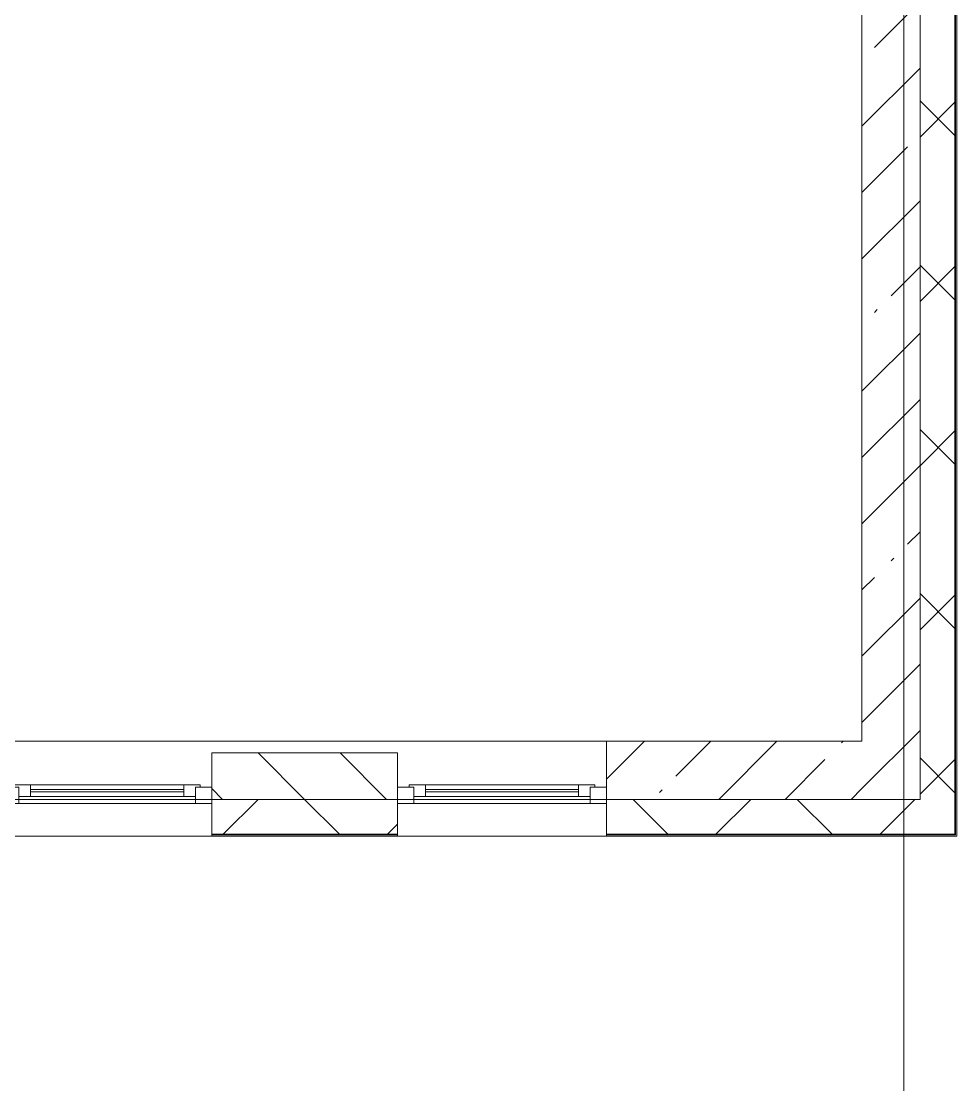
# Model space of a CAD drawing. Header units: millimetres. Extents: x 35146 to 234858, y -8553 to 29000.
# Drawn here: x 226884 to 230912, y -1328 to 3249 of the extents above; entities that cross this region are included whole.
import ezdxf

# ---------------------------------------------------------------- set-up
doc = ezdxf.new("R2010")
doc.units = ezdxf.units.MM
for name, color, linetype, lineweight in [('A-GLAZ-2', 7, 'Continuous', 5), ('A-WALL', 7, 'Continuous', 9), ('A-WALL-4', 7, 'Continuous', 5), ('I-WALL-3', 7, 'Continuous', 5), ('Оси', 7, 'Continuous', 9)]:
    doc.layers.add(name, color=color, linetype=linetype, lineweight=lineweight)
pattern_1 = [(45, (105674.2, 0), (-353.5534, 353.5534), []), (135, (105674.2, 0), (-353.5534, -353.5534), [])]
pattern_2 = [(45, (105674.2, 0), (-285.1231, 285.1231), []), (45, (105959.3, 0), (-285.1231, 285.1231), [504.031, -100.806, 16.764, -84.042])]

# ---------------------------------------------------------------- blocks, each defined once
blk = doc.blocks.new('120_Окно_СКБ_1Ст - 120_Окно_СКБ_1Ст 900х2500_h_ с форточкой-22876038-2_5_2_птичка')
at = {"layer": 'A-GLAZ-2'}
for p, q in [((-450, -127), (-450, -57)), ((-450, -57), (-380, -57)), ((450, -57), (-450, -57)), ((-380, -57), (-380, -127)), ((380, -87), (-380, -87)), ((-380, -87), (-380, -127)), ((-330, -137), (-330, -87)), ((330, -137), (330, -87)), ((380, -127), (380, -57)), ((380, -57), (450, -57)), ((380, -127), (380, -87)), ((450, -57), (450, -127)), ((-380, -127), (-450, -127)), ((-450, -127), (-400, -127)), ((-380, -127), (-400, -127)), ((-400, -127), (-400, -137)), ((-400, -137), (400, -137)), ((400, -137), (-400, -137)), ((-330, -107), (330, -107)), ((330, -117), (-330, -117)), ((450, -127), (380, -127)), ((400, -127), (380, -127)), ((400, -127), (450, -127)), ((400, -137), (400, -127))]:
    blk.add_line(p, q, dxfattribs=at)

msp = doc.modelspace()

# ---------------------------------------------------------------- hatches: boundary and pattern name
at = {"layer": 'A-WALL-4'}
h = msp.add_hatch(dxfattribs=at)
h.set_pattern_fill('FP_88', color=256, style=0, pattern_type=2)
h.set_pattern_definition(pattern_1)
h.paths.add_polyline_path([(230754.2, -250), (230904.2, -250), (230904.2, 7700), (230754.2, 7700), (230754.2, -100)])
h.paths.add_polyline_path([(230904.2, 10000), (230904.2, 11920), (230754.2, 11920), (230754.2, 10000)])
h.paths.add_polyline_path([(230904.2, 13120), (230904.2, 21400), (230754.2, 21400), (230754.2, 13120)])
h = msp.add_hatch(dxfattribs=at)
h.set_pattern_fill('FP_98', color=256, style=0, pattern_type=2)
h.set_pattern_definition([(135, (105674.2, 0), (-176.7767, -176.7767), [])])
h.paths.add_polyline_path([(227704.2, -100), (228504.2, -100), (228504.2, 100), (227704.2, 100)])
h.paths.add_polyline_path([(215833.4, -100), (215904.2, -100), (215904.2, 100), (214604.2, 100), (214604.2, -100), (215369.6, -100)])
h.paths.add_polyline_path([(224644.8, -100), (225004.2, -100), (225004.2, 100), (224504.2, 100), (224504.2, -100)])
h.paths.add_polyline_path([(219354.2, -100), (219354.2, 100), (219104.2, 100), (219104.2, -100)])
h.paths.add_polyline_path([(220254.2, -100), (221304.2, -100), (221304.2, 100), (220254.2, 100)])
h.paths.add_polyline_path([(200454.2, -100), (200454.2, 100), (200204.2, 100), (200204.2, -100)])
h.paths.add_polyline_path([(201456.8, -100), (204704.2, -100), (204703.1, 100), (201354.2, 100), (201354.2, -100)])
h.paths.add_polyline_path([(208304.2, -100), (208554.2, -100), (208554.2, 100), (208304.2, 100)])
h.paths.add_polyline_path([(210268.3, -100), (210504.2, -100), (210504.2, 100), (209454.2, 100), (209454.2, -100)])
h.paths.add_polyline_path([(206504.2, -100), (207404.2, -100), (207404.2, 100), (206504.2, 100)])
h.paths.add_polyline_path([(198210.5, -100), (198404.2, -100), (198404.2, 100), (197604.2, 100), (197604.2, -100), (197770, -100)])
h = msp.add_hatch(dxfattribs=at)
h.set_pattern_fill('FP_88', color=256, style=0, pattern_type=2)
h.set_pattern_definition(pattern_1)
h.paths.add_polyline_path([(227891.1, -250), (228504.2, -250), (228504.2, -100), (227704.2, -100), (227704.2, -250)])
h.paths.add_polyline_path([(226036.1, -250), (226804.2, -250), (226804.2, -100), (225904.2, -100), (225904.2, -250)])
h.paths.add_polyline_path([(230673.7, -250), (230754.2, -250), (230754.2, -100), (229404.2, -100), (229404.2, -250), (229746.2, -250)])
h.paths.add_polyline_path([(218204.2, -250), (219354.2, -250), (219354.2, -100), (218204.2, -100)])
h.paths.add_polyline_path([(213050.8, -250), (213704.2, -250), (213704.2, -100), (212804.2, -100), (212804.2, -250)])
h.paths.add_polyline_path([(214604.2, -250), (215904.2, -250), (215904.2, -100), (214604.2, -100)])
h.paths.add_polyline_path([(220254.2, -250), (221304.2, -250), (221304.2, -100), (220254.2, -100)])
h.paths.add_polyline_path([(225004.2, -250), (225004.2, -100), (223604.2, -100), (223604.2, -250), (224644.8, -250)])
h.paths.add_polyline_path([(207485.7, -250), (208554.2, -250), (208554.2, -100), (206504.2, -100), (206504.2, -250), (207404.2, -250)])
h.paths.add_polyline_path([(209454.2, -250), (210504.2, -250), (210504.2, -100), (209454.2, -100)])
h.paths.add_polyline_path([(204704.2, -250), (205604.2, -250), (205604.2, -100), (201354.2, -100), (201354.2, -250), (204703.1, -250)])
h.paths.add_polyline_path([(199304.2, -250), (200454.2, -250), (200454.2, -100), (199304.2, -100)])
h.paths.add_polyline_path([(194884.2, -250), (196704.2, -250), (196704.2, -100), (194884.2, -100)])
h.paths.add_polyline_path([(197746.7, -250), (198404.2, -250), (198404.2, -100), (197604.2, -100), (197604.2, -250)])
at = {"layer": 'I-WALL-3'}
h = msp.add_hatch(dxfattribs=at)
h.set_pattern_fill('FP_96', color=256, style=0, pattern_type=2)
h.set_pattern_definition(pattern_2)
h.paths.add_polyline_path([(230504.2, -100), (230754.2, -100), (230754.2, 7700), (230504.2, 7700), (230504.2, 150)])
h = msp.add_hatch(dxfattribs=at)
h.set_pattern_fill('FP_96', color=256, style=0, pattern_type=2)
h.set_pattern_definition(pattern_2)
h.paths.add_polyline_path([(230504.2, -100), (230504.2, 150), (229404.2, 150), (229404.2, -100), (229746.2, -100)])

# ---------------------------------------------------------------- linework, layer by layer
at = {"layer": 'A-WALL'}
for p, q in [((230904.2, -250), (230904.2, 7700)), ((230907.2, -253), (230907.2, 7700)), ((227704.2, -100), (228504.2, -100)), ((228504.2, -100), (227704.2, -100)), ((227704.2, -250), (228504.2, -250)), ((227704.2, -253), (228504.2, -253)), ((229404.2, -250), (230904.2, -250)), ((229404.2, -253), (230907.2, -253))]:
    msp.add_line(p, q, dxfattribs=at)
at = {"layer": 'A-WALL-4'}
for p, q in [((230912.2, -258), (230912.2, 21558)), ((228504.2, 100), (227704.2, 100)), ((227704.2, 100), (227704.2, -258)), ((228504.2, -258), (228504.2, 100)), ((230754.2, -100), (229404.2, -100)), ((229404.2, -100), (229404.2, -258)), ((223604.2, -258), (230912.2, -258))]:
    msp.add_line(p, q, dxfattribs=at)
at = {"layer": 'I-WALL-3'}
for p, q in [((230504.2, 10000), (230504.2, 150)), ((230754.2, -100), (230754.2, 10000)), ((226804.2, 150), (229404.2, 150)), ((230504.2, 150), (229404.2, 150)), ((229404.2, 150), (229404.2, -100)), ((227704.2, -100), (226804.2, -100)), ((229404.2, -100), (228504.2, -100)), ((229404.2, -100), (230754.2, -100))]:
    msp.add_line(p, q, dxfattribs=at)
at = {"layer": 'Оси'}
msp.add_line((230684.2, -1906.3), (230684.2, 9979), dxfattribs=at)

# ---------------------------------------------------------------- block references
at = {"layer": 'A-GLAZ-2', "rotation": 180}
for p in [(227254.2, -175), (228954.2, -175)]:
    msp.add_blockref('120_Окно_СКБ_1Ст - 120_Окно_СКБ_1Ст 900х2500_h_ с форточкой-22876038-2_5_2_птичка', p, dxfattribs=at)

doc.saveas('drawing.dxf')
